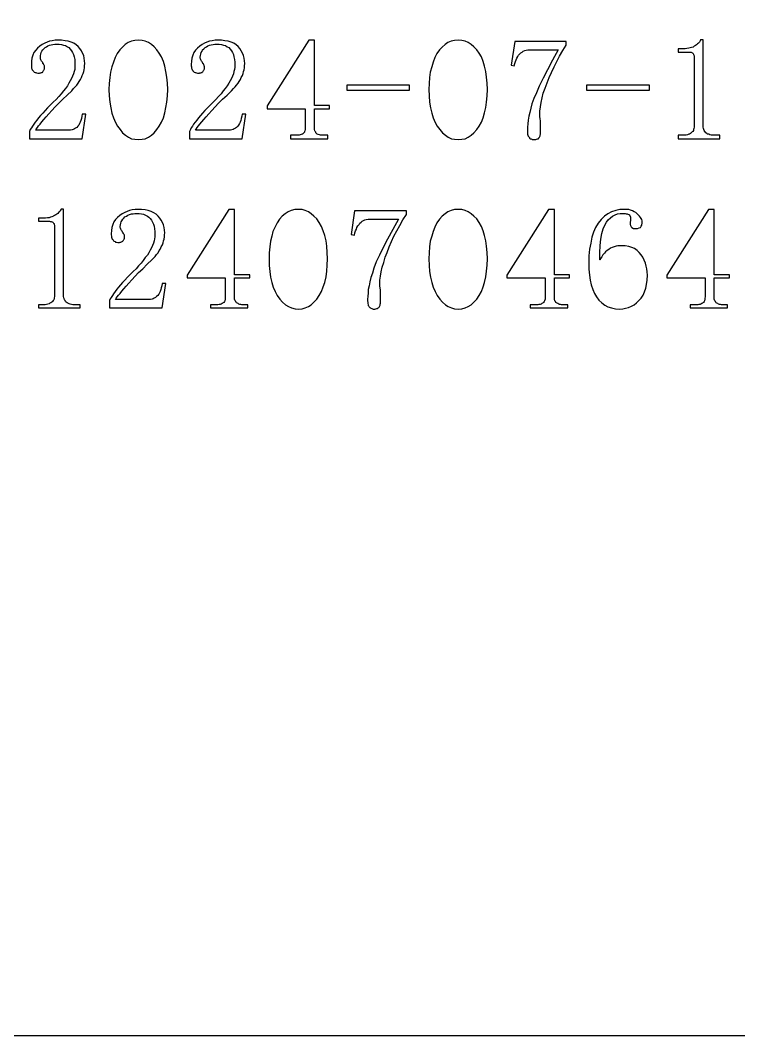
# Model space of a CAD drawing. Extents: x -166 to 204, y -124 to 146.
# Drawn here: x -120.7 to -95.99, y -124.14 to -89.22 of the extents above; entities that cross this region are included whole.
import ezdxf

# ---------------------------------------------------------------- set-up
doc = ezdxf.new("R2010")
doc.units = 0
doc.header["$MEASUREMENT"] = 0
doc.layers.get('0').update_dxf_attribs({"linetype": 'CONTINUOUS'})

msp = doc.modelspace()

# ---------------------------------------------------------------- linework, layer by layer
msp.add_lwpolyline([(-166.094004, 143.864004, -0.414214), (-164.094004, 145.863994), (-164.094004, 145.863994), (201.905996, 145.863994), (201.905996, 145.863994, -0.414214), (203.905996, 143.864004), (203.905996, 143.864004), (203.905996, -122.135996), (203.905996, -122.135996, -0.414214), (201.905996, -124.135996), (201.905996, -124.135996), (-164.094004, -124.135996), (-164.094004, -124.135996, -0.414214), (-166.094004, -122.135996), (-166.094004, -122.135996), (-166.094004, 143.864004)], format="xyb")
for points in [[(-118.82, -90.66), (-118.82, -90.76), (-118.82, -90.76), (-118.82, -90.83), (-118.82, -90.83), (-118.83, -90.91), (-118.83, -90.91), (-118.85, -90.98), (-118.85, -90.98), (-118.87, -91.06), (-118.87, -91.06), (-118.9, -91.14), (-118.9, -91.14), (-118.94, -91.22), (-118.94, -91.22), (-118.98, -91.3), (-118.98, -91.3), (-119.03, -91.38), (-119.03, -91.38), (-119.08, -91.47), (-119.08, -91.47), (-119.15, -91.56), (-119.15, -91.56), (-119.21, -91.65), (-119.21, -91.65), (-119.29, -91.75), (-119.29, -91.75), (-119.38, -91.84), (-119.38, -91.84), (-119.47, -91.94), (-119.47, -91.94), (-119.57, -92.04), (-119.57, -92.04), (-119.67, -92.14), (-119.67, -92.14), (-119.76, -92.23), (-119.76, -92.23), (-119.85, -92.32), (-119.85, -92.32), (-119.93, -92.41), (-119.93, -92.41), (-120, -92.49), (-120, -92.49), (-120.07, -92.57), (-120.07, -92.57), (-120.13, -92.65), (-120.13, -92.65), (-120.19, -92.72), (-120.19, -92.72), (-120.24, -92.79), (-120.24, -92.79), (-120.28, -92.86), (-120.28, -92.86), (-120.32, -92.92), (-120.32, -92.92), (-120.36, -92.98), (-120.36, -92.98), (-120.38, -93.04), (-120.38, -93.04), (-120.38, -93.29), (-120.38, -93.29), (-118.57, -93.29), (-118.57, -93.29), (-118.45, -92.45), (-118.45, -92.45), (-118.57, -92.45), (-118.57, -92.45), (-118.58, -92.52), (-118.58, -92.52), (-118.6, -92.6), (-118.6, -92.6), (-118.62, -92.66), (-118.62, -92.66), (-118.64, -92.72), (-118.64, -92.72), (-118.66, -92.77), (-118.66, -92.77), (-118.69, -92.82), (-118.69, -92.82), (-118.72, -92.86), (-118.72, -92.86), (-118.76, -92.9), (-118.76, -92.9), (-118.8, -92.93), (-118.8, -92.93), (-118.84, -92.95), (-118.84, -92.95), (-118.88, -92.97), (-118.88, -92.97), (-118.92, -92.99), (-118.92, -92.99), (-118.97, -93), (-118.97, -93), (-119.02, -93), (-119.02, -93), (-120.17, -93), (-120.17, -93), (-120.15, -92.96), (-120.15, -92.96), (-120.11, -92.91), (-120.11, -92.91), (-120.07, -92.85), (-120.07, -92.85), (-120.02, -92.79), (-120.02, -92.79), (-119.96, -92.71), (-119.96, -92.71), (-119.89, -92.63), (-119.89, -92.63), (-119.81, -92.54), (-119.81, -92.54), (-119.72, -92.43), (-119.72, -92.43), (-119.61, -92.32), (-119.61, -92.32), (-119.5, -92.2), (-119.5, -92.2), (-119.37, -92.07), (-119.37, -92.07), (-119.24, -91.93), (-119.24, -91.93), (-119.09, -91.79), (-119.09, -91.79), (-118.93, -91.64), (-118.93, -91.64), (-118.87, -91.57), (-118.87, -91.57), (-118.81, -91.51), (-118.81, -91.51), (-118.76, -91.45), (-118.76, -91.45), (-118.71, -91.38), (-118.71, -91.38), (-118.67, -91.32), (-118.67, -91.32), (-118.63, -91.25), (-118.63, -91.25), (-118.59, -91.19), (-118.59, -91.19), (-118.57, -91.12), (-118.57, -91.12), (-118.54, -91.05), (-118.54, -91.05), (-118.52, -90.98), (-118.52, -90.98), (-118.5, -90.92), (-118.5, -90.92), (-118.49, -90.85), (-118.49, -90.85), (-118.49, -90.78), (-118.49, -90.78), (-118.48, -90.71), (-118.48, -90.71), (-118.49, -90.61), (-118.49, -90.61), (-118.5, -90.52), (-118.5, -90.52), (-118.52, -90.43), (-118.52, -90.43), (-118.56, -90.35), (-118.56, -90.35), (-118.6, -90.27), (-118.6, -90.27), (-118.65, -90.19), (-118.65, -90.19), (-118.71, -90.12), (-118.71, -90.12), (-118.78, -90.06), (-118.78, -90.06), (-118.86, -90.01), (-118.86, -90.01), (-118.95, -89.97), (-118.95, -89.97), (-119.05, -89.94), (-119.05, -89.94), (-119.16, -89.92), (-119.16, -89.92), (-119.28, -89.9), (-119.28, -89.9), (-119.41, -89.9), (-119.41, -89.9), (-119.5, -89.9), (-119.5, -89.9), (-119.6, -89.92), (-119.6, -89.92), (-119.69, -89.94), (-119.69, -89.94), (-119.78, -89.97), (-119.78, -89.97), (-119.86, -90.01), (-119.86, -90.01), (-119.95, -90.05), (-119.95, -90.05), (-120.03, -90.11), (-120.03, -90.11), (-120.11, -90.18), (-120.11, -90.18), (-120.17, -90.25), (-120.17, -90.25), (-120.23, -90.33), (-120.23, -90.33), (-120.27, -90.42), (-120.27, -90.42), (-120.3, -90.52), (-120.3, -90.52), (-120.31, -90.62), (-120.31, -90.62), (-120.32, -90.74), (-120.32, -90.74), (-120.32, -90.78), (-120.32, -90.78), (-120.32, -90.82), (-120.32, -90.82), (-120.31, -90.86), (-120.31, -90.86), (-120.3, -90.89), (-120.3, -90.89), (-120.29, -90.92), (-120.29, -90.92), (-120.27, -90.94), (-120.27, -90.94), (-120.26, -90.96), (-120.26, -90.96), (-120.24, -90.98), (-120.24, -90.98), (-120.22, -91), (-120.22, -91), (-120.19, -91.01), (-120.19, -91.01), (-120.17, -91.02), (-120.17, -91.02), (-120.14, -91.03), (-120.14, -91.03), (-120.1, -91.04), (-120.1, -91.04), (-120.07, -91.04), (-120.07, -91.04), (-120.04, -91.04), (-120.04, -91.04), (-120.02, -91.03), (-120.02, -91.03), (-119.99, -91.03), (-119.99, -91.03), (-119.97, -91.02), (-119.97, -91.02), (-119.95, -91.01), (-119.95, -91.01), (-119.93, -91), (-119.93, -91), (-119.92, -90.99), (-119.92, -90.99), (-119.91, -90.97), (-119.91, -90.97), (-119.9, -90.95), (-119.9, -90.95), (-119.89, -90.93), (-119.89, -90.93), (-119.88, -90.91), (-119.88, -90.91), (-119.87, -90.89), (-119.87, -90.89), (-119.87, -90.86), (-119.87, -90.86), (-119.87, -90.84), (-119.87, -90.84), (-119.87, -90.82), (-119.87, -90.82), (-119.87, -90.79), (-119.87, -90.79), (-119.88, -90.77), (-119.88, -90.77), (-119.89, -90.75), (-119.89, -90.75), (-119.9, -90.72), (-119.9, -90.72), (-119.92, -90.7), (-119.92, -90.7), (-119.93, -90.67), (-119.93, -90.67), (-119.95, -90.65), (-119.95, -90.65), (-119.97, -90.63), (-119.97, -90.63), (-119.98, -90.6), (-119.98, -90.6), (-119.99, -90.58), (-119.99, -90.58), (-120, -90.55), (-120, -90.55), (-120.01, -90.52), (-120.01, -90.52), (-120.01, -90.49), (-120.01, -90.49), (-120, -90.43), (-120, -90.43), (-119.99, -90.38), (-119.99, -90.38), (-119.98, -90.33), (-119.98, -90.33), (-119.96, -90.28), (-119.96, -90.28), (-119.92, -90.24), (-119.92, -90.24), (-119.89, -90.2), (-119.89, -90.2), (-119.85, -90.16), (-119.85, -90.16), (-119.8, -90.13), (-119.8, -90.13), (-119.75, -90.1), (-119.75, -90.1), (-119.69, -90.08), (-119.69, -90.08), (-119.64, -90.06), (-119.64, -90.06), (-119.58, -90.05), (-119.58, -90.05), (-119.51, -90.04), (-119.51, -90.04), (-119.45, -90.04), (-119.45, -90.04), (-119.36, -90.04), (-119.36, -90.04), (-119.28, -90.05), (-119.28, -90.05), (-119.21, -90.07), (-119.21, -90.07), (-119.14, -90.09), (-119.14, -90.09), (-119.08, -90.13), (-119.08, -90.13), (-119.03, -90.16), (-119.03, -90.16), (-118.98, -90.21), (-118.98, -90.21), (-118.94, -90.27), (-118.94, -90.27), (-118.9, -90.33), (-118.9, -90.33), (-118.87, -90.4), (-118.87, -90.4), (-118.85, -90.48), (-118.85, -90.48), (-118.83, -90.57), (-118.83, -90.57), (-118.82, -90.66)], [(-116.63, -89.9), (-116.76, -89.91), (-116.76, -89.91), (-116.88, -89.94), (-116.88, -89.94), (-116.99, -89.98), (-116.99, -89.98), (-117.09, -90.05), (-117.09, -90.05), (-117.19, -90.14), (-117.19, -90.14), (-117.28, -90.24), (-117.28, -90.24), (-117.37, -90.36), (-117.37, -90.36), (-117.44, -90.5), (-117.44, -90.5), (-117.5, -90.66), (-117.5, -90.66), (-117.55, -90.82), (-117.55, -90.82), (-117.6, -91), (-117.6, -91), (-117.62, -91.19), (-117.62, -91.19), (-117.64, -91.39), (-117.64, -91.39), (-117.65, -91.6), (-117.65, -91.6), (-117.64, -91.82), (-117.64, -91.82), (-117.62, -92.03), (-117.62, -92.03), (-117.59, -92.23), (-117.59, -92.23), (-117.55, -92.41), (-117.55, -92.41), (-117.5, -92.57), (-117.5, -92.57), (-117.43, -92.73), (-117.43, -92.73), (-117.36, -92.86), (-117.36, -92.86), (-117.27, -92.98), (-117.27, -92.98), (-117.18, -93.09), (-117.18, -93.09), (-117.08, -93.17), (-117.08, -93.17), (-116.98, -93.24), (-116.98, -93.24), (-116.87, -93.29), (-116.87, -93.29), (-116.76, -93.31), (-116.76, -93.31), (-116.63, -93.32), (-116.63, -93.32), (-116.51, -93.31), (-116.51, -93.31), (-116.4, -93.29), (-116.4, -93.29), (-116.29, -93.24), (-116.29, -93.24), (-116.19, -93.17), (-116.19, -93.17), (-116.1, -93.09), (-116.1, -93.09), (-116, -92.98), (-116, -92.98), (-115.92, -92.86), (-115.92, -92.86), (-115.84, -92.72), (-115.84, -92.72), (-115.78, -92.57), (-115.78, -92.57), (-115.73, -92.4), (-115.73, -92.4), (-115.69, -92.22), (-115.69, -92.22), (-115.66, -92.03), (-115.66, -92.03), (-115.64, -91.82), (-115.64, -91.82), (-115.63, -91.6), (-115.63, -91.6), (-115.64, -91.38), (-115.64, -91.38), (-115.66, -91.17), (-115.66, -91.17), (-115.69, -90.98), (-115.69, -90.98), (-115.73, -90.8), (-115.73, -90.8), (-115.78, -90.64), (-115.78, -90.64), (-115.84, -90.48), (-115.84, -90.48), (-115.92, -90.35), (-115.92, -90.35), (-116, -90.23), (-116, -90.23), (-116.1, -90.13), (-116.1, -90.13), (-116.19, -90.05), (-116.19, -90.05), (-116.29, -89.98), (-116.29, -89.98), (-116.4, -89.94), (-116.4, -89.94), (-116.51, -89.91), (-116.51, -89.91), (-116.63, -89.9)], [(-113.32, -90.66), (-113.32, -90.76), (-113.32, -90.76), (-113.32, -90.83), (-113.32, -90.83), (-113.33, -90.91), (-113.33, -90.91), (-113.35, -90.98), (-113.35, -90.98), (-113.37, -91.06), (-113.37, -91.06), (-113.4, -91.14), (-113.4, -91.14), (-113.44, -91.22), (-113.44, -91.22), (-113.48, -91.3), (-113.48, -91.3), (-113.53, -91.38), (-113.53, -91.38), (-113.58, -91.47), (-113.58, -91.47), (-113.65, -91.56), (-113.65, -91.56), (-113.72, -91.65), (-113.72, -91.65), (-113.79, -91.75), (-113.79, -91.75), (-113.88, -91.84), (-113.88, -91.84), (-113.97, -91.94), (-113.97, -91.94), (-114.07, -92.04), (-114.07, -92.04), (-114.17, -92.14), (-114.17, -92.14), (-114.26, -92.23), (-114.26, -92.23), (-114.35, -92.32), (-114.35, -92.32), (-114.43, -92.41), (-114.43, -92.41), (-114.5, -92.49), (-114.5, -92.49), (-114.57, -92.57), (-114.57, -92.57), (-114.63, -92.65), (-114.63, -92.65), (-114.69, -92.72), (-114.69, -92.72), (-114.74, -92.79), (-114.74, -92.79), (-114.78, -92.86), (-114.78, -92.86), (-114.82, -92.92), (-114.82, -92.92), (-114.85, -92.98), (-114.85, -92.98), (-114.88, -93.04), (-114.88, -93.04), (-114.88, -93.29), (-114.88, -93.29), (-113.07, -93.29), (-113.07, -93.29), (-112.94, -92.45), (-112.94, -92.45), (-113.07, -92.45), (-113.07, -92.45), (-113.08, -92.52), (-113.08, -92.52), (-113.1, -92.6), (-113.1, -92.6), (-113.12, -92.66), (-113.12, -92.66), (-113.14, -92.72), (-113.14, -92.72), (-113.16, -92.77), (-113.16, -92.77), (-113.19, -92.82), (-113.19, -92.82), (-113.22, -92.86), (-113.22, -92.86), (-113.26, -92.9), (-113.26, -92.9), (-113.3, -92.93), (-113.3, -92.93), (-113.34, -92.95), (-113.34, -92.95), (-113.38, -92.97), (-113.38, -92.97), (-113.42, -92.99), (-113.42, -92.99), (-113.47, -93), (-113.47, -93), (-113.52, -93), (-113.52, -93), (-114.67, -93), (-114.67, -93), (-114.65, -92.96), (-114.65, -92.96), (-114.62, -92.91), (-114.62, -92.91), (-114.57, -92.85), (-114.57, -92.85), (-114.52, -92.79), (-114.52, -92.79), (-114.46, -92.71), (-114.46, -92.71), (-114.39, -92.63), (-114.39, -92.63), (-114.31, -92.54), (-114.31, -92.54), (-114.22, -92.43), (-114.22, -92.43), (-114.11, -92.32), (-114.11, -92.32), (-114, -92.2), (-114, -92.2), (-113.88, -92.07), (-113.88, -92.07), (-113.74, -91.93), (-113.74, -91.93), (-113.59, -91.79), (-113.59, -91.79), (-113.43, -91.64), (-113.43, -91.64), (-113.37, -91.57), (-113.37, -91.57), (-113.31, -91.51), (-113.31, -91.51), (-113.26, -91.45), (-113.26, -91.45), (-113.21, -91.38), (-113.21, -91.38), (-113.17, -91.32), (-113.17, -91.32), (-113.13, -91.25), (-113.13, -91.25), (-113.1, -91.19), (-113.1, -91.19), (-113.06, -91.12), (-113.06, -91.12), (-113.04, -91.05), (-113.04, -91.05), (-113.02, -90.98), (-113.02, -90.98), (-113, -90.92), (-113, -90.92), (-112.99, -90.85), (-112.99, -90.85), (-112.99, -90.78), (-112.99, -90.78), (-112.98, -90.71), (-112.98, -90.71), (-112.99, -90.61), (-112.99, -90.61), (-113, -90.52), (-113, -90.52), (-113.02, -90.43), (-113.02, -90.43), (-113.06, -90.35), (-113.06, -90.35), (-113.1, -90.27), (-113.1, -90.27), (-113.15, -90.19), (-113.15, -90.19), (-113.21, -90.12), (-113.21, -90.12), (-113.28, -90.06), (-113.28, -90.06), (-113.36, -90.01), (-113.36, -90.01), (-113.45, -89.97), (-113.45, -89.97), (-113.55, -89.94), (-113.55, -89.94), (-113.66, -89.92), (-113.66, -89.92), (-113.78, -89.9), (-113.78, -89.9), (-113.91, -89.9), (-113.91, -89.9), (-114, -89.9), (-114, -89.9), (-114.1, -89.92), (-114.1, -89.92), (-114.19, -89.94), (-114.19, -89.94), (-114.28, -89.97), (-114.28, -89.97), (-114.36, -90.01), (-114.36, -90.01), (-114.45, -90.05), (-114.45, -90.05), (-114.53, -90.11), (-114.53, -90.11), (-114.61, -90.18), (-114.61, -90.18), (-114.67, -90.25), (-114.67, -90.25), (-114.73, -90.33), (-114.73, -90.33), (-114.77, -90.42), (-114.77, -90.42), (-114.8, -90.52), (-114.8, -90.52), (-114.81, -90.62), (-114.81, -90.62), (-114.82, -90.74), (-114.82, -90.74), (-114.82, -90.78), (-114.82, -90.78), (-114.81, -90.82), (-114.81, -90.82), (-114.81, -90.86), (-114.81, -90.86), (-114.8, -90.89), (-114.8, -90.89), (-114.79, -90.92), (-114.79, -90.92), (-114.77, -90.94), (-114.77, -90.94), (-114.76, -90.96), (-114.76, -90.96), (-114.74, -90.98), (-114.74, -90.98), (-114.72, -91), (-114.72, -91), (-114.69, -91.01), (-114.69, -91.01), (-114.67, -91.02), (-114.67, -91.02), (-114.64, -91.03), (-114.64, -91.03), (-114.61, -91.04), (-114.61, -91.04), (-114.57, -91.04), (-114.57, -91.04), (-114.54, -91.04), (-114.54, -91.04), (-114.52, -91.03), (-114.52, -91.03), (-114.49, -91.03), (-114.49, -91.03), (-114.47, -91.02), (-114.47, -91.02), (-114.45, -91.01), (-114.45, -91.01), (-114.44, -91), (-114.44, -91), (-114.42, -90.99), (-114.42, -90.99), (-114.41, -90.97), (-114.41, -90.97), (-114.4, -90.95), (-114.4, -90.95), (-114.39, -90.93), (-114.39, -90.93), (-114.38, -90.91), (-114.38, -90.91), (-114.37, -90.89), (-114.37, -90.89), (-114.37, -90.86), (-114.37, -90.86), (-114.37, -90.84), (-114.37, -90.84), (-114.37, -90.82), (-114.37, -90.82), (-114.38, -90.79), (-114.38, -90.79), (-114.38, -90.77), (-114.38, -90.77), (-114.39, -90.75), (-114.39, -90.75), (-114.4, -90.72), (-114.4, -90.72), (-114.42, -90.7), (-114.42, -90.7), (-114.43, -90.67), (-114.43, -90.67), (-114.45, -90.65), (-114.45, -90.65), (-114.47, -90.63), (-114.47, -90.63), (-114.48, -90.6), (-114.48, -90.6), (-114.49, -90.58), (-114.49, -90.58), (-114.5, -90.55), (-114.5, -90.55), (-114.51, -90.52), (-114.51, -90.52), (-114.51, -90.49), (-114.51, -90.49), (-114.5, -90.43), (-114.5, -90.43), (-114.49, -90.38), (-114.49, -90.38), (-114.48, -90.33), (-114.48, -90.33), (-114.45, -90.28), (-114.45, -90.28), (-114.43, -90.24), (-114.43, -90.24), (-114.39, -90.2), (-114.39, -90.2), (-114.34, -90.16), (-114.34, -90.16), (-114.3, -90.13), (-114.3, -90.13), (-114.25, -90.1), (-114.25, -90.1), (-114.19, -90.08), (-114.19, -90.08), (-114.13, -90.06), (-114.13, -90.06), (-114.07, -90.05), (-114.07, -90.05), (-114.01, -90.04), (-114.01, -90.04), (-113.94, -90.04), (-113.94, -90.04), (-113.86, -90.04), (-113.86, -90.04), (-113.78, -90.05), (-113.78, -90.05), (-113.71, -90.07), (-113.71, -90.07), (-113.64, -90.09), (-113.64, -90.09), (-113.58, -90.13), (-113.58, -90.13), (-113.53, -90.16), (-113.53, -90.16), (-113.48, -90.21), (-113.48, -90.21), (-113.44, -90.27), (-113.44, -90.27), (-113.4, -90.33), (-113.4, -90.33), (-113.37, -90.4), (-113.37, -90.4), (-113.35, -90.48), (-113.35, -90.48), (-113.33, -90.57), (-113.33, -90.57), (-113.32, -90.66)], [(-110.58, -89.9), (-110.78, -89.9), (-110.78, -89.9), (-112.21, -92.16), (-112.21, -92.16), (-112.21, -92.26), (-112.21, -92.26), (-110.9, -92.26), (-110.9, -92.26), (-110.9, -92.98), (-110.9, -92.98), (-110.91, -93.02), (-110.91, -93.02), (-110.92, -93.04), (-110.92, -93.04), (-110.93, -93.07), (-110.93, -93.07), (-110.99, -93.13), (-110.99, -93.13), (-111.01, -93.14), (-111.01, -93.14), (-111.07, -93.16), (-111.07, -93.16), (-111.11, -93.17), (-111.11, -93.17), (-111.41, -93.17), (-111.41, -93.17), (-111.41, -93.29), (-111.41, -93.29), (-110.12, -93.29), (-110.12, -93.29), (-110.12, -93.17), (-110.12, -93.17), (-110.37, -93.17), (-110.37, -93.17), (-110.49, -93.13), (-110.49, -93.13), (-110.53, -93.09), (-110.53, -93.09), (-110.54, -93.07), (-110.54, -93.07), (-110.56, -93.04), (-110.56, -93.04), (-110.57, -93.02), (-110.57, -93.02), (-110.58, -92.98), (-110.58, -92.98), (-110.58, -92.26), (-110.58, -92.26), (-110.06, -92.26), (-110.06, -92.26), (-110.06, -92.15), (-110.06, -92.15), (-110.58, -92.15), (-110.58, -92.15), (-110.58, -89.9)], [(-105.63, -89.9), (-105.76, -89.91), (-105.76, -89.91), (-105.88, -89.94), (-105.88, -89.94), (-105.99, -89.98), (-105.99, -89.98), (-106.09, -90.05), (-106.09, -90.05), (-106.19, -90.14), (-106.19, -90.14), (-106.28, -90.24), (-106.28, -90.24), (-106.37, -90.36), (-106.37, -90.36), (-106.44, -90.5), (-106.44, -90.5), (-106.5, -90.66), (-106.5, -90.66), (-106.55, -90.82), (-106.55, -90.82), (-106.6, -91), (-106.6, -91), (-106.62, -91.19), (-106.62, -91.19), (-106.64, -91.39), (-106.64, -91.39), (-106.65, -91.6), (-106.65, -91.6), (-106.64, -91.82), (-106.64, -91.82), (-106.62, -92.03), (-106.62, -92.03), (-106.59, -92.23), (-106.59, -92.23), (-106.55, -92.41), (-106.55, -92.41), (-106.5, -92.57), (-106.5, -92.57), (-106.43, -92.73), (-106.43, -92.73), (-106.36, -92.86), (-106.36, -92.86), (-106.27, -92.98), (-106.27, -92.98), (-106.18, -93.09), (-106.18, -93.09), (-106.08, -93.17), (-106.08, -93.17), (-105.98, -93.24), (-105.98, -93.24), (-105.87, -93.29), (-105.87, -93.29), (-105.76, -93.31), (-105.76, -93.31), (-105.63, -93.32), (-105.63, -93.32), (-105.51, -93.31), (-105.51, -93.31), (-105.4, -93.29), (-105.4, -93.29), (-105.29, -93.24), (-105.29, -93.24), (-105.19, -93.17), (-105.19, -93.17), (-105.1, -93.09), (-105.1, -93.09), (-105, -92.98), (-105, -92.98), (-104.92, -92.86), (-104.92, -92.86), (-104.84, -92.72), (-104.84, -92.72), (-104.78, -92.57), (-104.78, -92.57), (-104.73, -92.4), (-104.73, -92.4), (-104.69, -92.22), (-104.69, -92.22), (-104.66, -92.03), (-104.66, -92.03), (-104.64, -91.82), (-104.64, -91.82), (-104.63, -91.6), (-104.63, -91.6), (-104.64, -91.38), (-104.64, -91.38), (-104.66, -91.17), (-104.66, -91.17), (-104.69, -90.98), (-104.69, -90.98), (-104.73, -90.8), (-104.73, -90.8), (-104.78, -90.64), (-104.78, -90.64), (-104.84, -90.48), (-104.84, -90.48), (-104.92, -90.35), (-104.92, -90.35), (-105, -90.23), (-105, -90.23), (-105.1, -90.13), (-105.1, -90.13), (-105.19, -90.05), (-105.19, -90.05), (-105.29, -89.98), (-105.29, -89.98), (-105.4, -89.94), (-105.4, -89.94), (-105.51, -89.91), (-105.51, -89.91), (-105.63, -89.9)], [(-102.04, -90.26), (-101.92, -90.07), (-101.92, -90.07), (-101.92, -89.95), (-101.92, -89.95), (-103.69, -89.95), (-103.69, -89.95), (-103.82, -90.76), (-103.82, -90.76), (-103.71, -90.79), (-103.71, -90.79), (-103.69, -90.71), (-103.69, -90.71), (-103.67, -90.64), (-103.67, -90.64), (-103.64, -90.58), (-103.64, -90.58), (-103.62, -90.52), (-103.62, -90.52), (-103.59, -90.46), (-103.59, -90.46), (-103.56, -90.42), (-103.56, -90.42), (-103.52, -90.37), (-103.52, -90.37), (-103.48, -90.34), (-103.48, -90.34), (-103.44, -90.31), (-103.44, -90.31), (-103.4, -90.28), (-103.4, -90.28), (-103.35, -90.26), (-103.35, -90.26), (-103.3, -90.25), (-103.3, -90.25), (-103.24, -90.24), (-103.24, -90.24), (-103.18, -90.24), (-103.18, -90.24), (-102.2, -90.24), (-102.2, -90.24), (-102.39, -90.59), (-102.39, -90.59), (-102.57, -90.92), (-102.57, -90.92), (-102.72, -91.21), (-102.72, -91.21), (-102.85, -91.48), (-102.85, -91.48), (-102.95, -91.71), (-102.95, -91.71), (-103.04, -91.91), (-103.04, -91.91), (-103.1, -92.09), (-103.1, -92.09), (-103.14, -92.24), (-103.14, -92.24), (-103.17, -92.39), (-103.17, -92.39), (-103.21, -92.52), (-103.21, -92.52), (-103.23, -92.65), (-103.23, -92.65), (-103.24, -92.78), (-103.24, -92.78), (-103.25, -92.89), (-103.25, -92.89), (-103.26, -93), (-103.26, -93), (-103.26, -93.05), (-103.26, -93.05), (-103.25, -93.1), (-103.25, -93.1), (-103.25, -93.14), (-103.25, -93.14), (-103.24, -93.17), (-103.24, -93.17), (-103.23, -93.2), (-103.23, -93.2), (-103.21, -93.23), (-103.21, -93.23), (-103.19, -93.25), (-103.19, -93.25), (-103.18, -93.27), (-103.18, -93.27), (-103.16, -93.29), (-103.16, -93.29), (-103.13, -93.3), (-103.13, -93.3), (-103.11, -93.31), (-103.11, -93.31), (-103.09, -93.32), (-103.09, -93.32), (-103.06, -93.32), (-103.06, -93.32), (-103.03, -93.32), (-103.03, -93.32), (-103, -93.32), (-103, -93.32), (-102.97, -93.32), (-102.97, -93.32), (-102.94, -93.31), (-102.94, -93.31), (-102.91, -93.3), (-102.91, -93.3), (-102.89, -93.29), (-102.89, -93.29), (-102.87, -93.28), (-102.87, -93.28), (-102.86, -93.26), (-102.86, -93.26), (-102.84, -93.24), (-102.84, -93.24), (-102.83, -93.22), (-102.83, -93.22), (-102.82, -93.19), (-102.82, -93.19), (-102.82, -93.16), (-102.82, -93.16), (-102.81, -93.13), (-102.81, -93.13), (-102.81, -93.09), (-102.81, -93.09), (-102.81, -93.05), (-102.81, -93.05), (-102.81, -92.99), (-102.81, -92.99), (-102.81, -92.94), (-102.81, -92.94), (-102.81, -92.89), (-102.81, -92.89), (-102.81, -92.84), (-102.81, -92.84), (-102.81, -92.79), (-102.81, -92.79), (-102.81, -92.74), (-102.81, -92.74), (-102.81, -92.7), (-102.81, -92.7), (-102.81, -92.66), (-102.81, -92.66), (-102.82, -92.62), (-102.82, -92.62), (-102.82, -92.59), (-102.82, -92.59), (-102.83, -92.56), (-102.83, -92.56), (-102.83, -92.53), (-102.83, -92.53), (-102.83, -92.5), (-102.83, -92.5), (-102.83, -92.47), (-102.83, -92.47), (-102.83, -92.34), (-102.83, -92.34), (-102.81, -92.19), (-102.81, -92.19), (-102.79, -92.05), (-102.79, -92.05), (-102.75, -91.89), (-102.75, -91.89), (-102.71, -91.72), (-102.71, -91.72), (-102.65, -91.55), (-102.65, -91.55), (-102.58, -91.37), (-102.58, -91.37), (-102.51, -91.19), (-102.51, -91.19), (-102.43, -91.01), (-102.43, -91.01), (-102.34, -90.82), (-102.34, -90.82), (-102.25, -90.64), (-102.25, -90.64), (-102.15, -90.45), (-102.15, -90.45), (-102.04, -90.26)], [(-97.21, -92.85), (-97.21, -89.89), (-97.21, -89.89), (-97.3, -89.89), (-97.3, -89.89), (-97.32, -89.93), (-97.32, -89.93), (-97.34, -89.97), (-97.34, -89.97), (-97.37, -90), (-97.37, -90), (-97.41, -90.03), (-97.41, -90.03), (-97.44, -90.06), (-97.44, -90.06), (-97.48, -90.09), (-97.48, -90.09), (-97.52, -90.11), (-97.52, -90.11), (-97.56, -90.14), (-97.56, -90.14), (-97.61, -90.15), (-97.61, -90.15), (-97.66, -90.17), (-97.66, -90.17), (-97.71, -90.18), (-97.71, -90.18), (-97.77, -90.19), (-97.77, -90.19), (-97.83, -90.2), (-97.83, -90.2), (-97.89, -90.2), (-97.89, -90.2), (-98.07, -90.2), (-98.07, -90.2), (-98.07, -90.31), (-98.07, -90.31), (-97.72, -90.31), (-97.72, -90.31), (-97.69, -90.31), (-97.69, -90.31), (-97.67, -90.31), (-97.67, -90.31), (-97.64, -90.32), (-97.64, -90.32), (-97.62, -90.32), (-97.62, -90.32), (-97.6, -90.33), (-97.6, -90.33), (-97.59, -90.34), (-97.59, -90.34), (-97.57, -90.35), (-97.57, -90.35), (-97.56, -90.36), (-97.56, -90.36), (-97.55, -90.38), (-97.55, -90.38), (-97.54, -90.4), (-97.54, -90.4), (-97.53, -90.42), (-97.53, -90.42), (-97.52, -90.44), (-97.52, -90.44), (-97.52, -90.46), (-97.52, -90.46), (-97.52, -90.49), (-97.52, -90.49), (-97.52, -92.85), (-97.52, -92.85), (-97.52, -92.89), (-97.52, -92.89), (-97.53, -92.94), (-97.53, -92.94), (-97.54, -92.97), (-97.54, -92.97), (-97.55, -93.01), (-97.55, -93.01), (-97.57, -93.04), (-97.57, -93.04), (-97.59, -93.06), (-97.59, -93.06), (-97.62, -93.09), (-97.62, -93.09), (-97.65, -93.11), (-97.65, -93.11), (-97.68, -93.13), (-97.68, -93.13), (-97.71, -93.14), (-97.71, -93.14), (-97.75, -93.16), (-97.75, -93.16), (-97.8, -93.17), (-97.8, -93.17), (-97.84, -93.17), (-97.84, -93.17), (-97.89, -93.17), (-97.89, -93.17), (-98.07, -93.17), (-98.07, -93.17), (-98.07, -93.29), (-98.07, -93.29), (-96.64, -93.29), (-96.64, -93.29), (-96.64, -93.17), (-96.64, -93.17), (-96.85, -93.17), (-96.85, -93.17), (-96.89, -93.17), (-96.89, -93.17), (-96.94, -93.17), (-96.94, -93.17), (-96.98, -93.16), (-96.98, -93.16), (-97.02, -93.14), (-97.02, -93.14), (-97.06, -93.13), (-97.06, -93.13), (-97.09, -93.11), (-97.09, -93.11), (-97.12, -93.09), (-97.12, -93.09), (-97.14, -93.06), (-97.14, -93.06), (-97.16, -93.04), (-97.16, -93.04), (-97.18, -93.01), (-97.18, -93.01), (-97.19, -92.97), (-97.19, -92.97), (-97.2, -92.94), (-97.2, -92.94), (-97.21, -92.89), (-97.21, -92.89), (-97.21, -92.85)], [(-109.47, -91.45), (-109.47, -91.62), (-109.47, -91.62), (-107.31, -91.62), (-107.31, -91.62), (-107.31, -91.45), (-107.31, -91.45), (-109.47, -91.45)], [(-101.22, -91.45), (-101.22, -91.62), (-101.22, -91.62), (-99.06, -91.62), (-99.06, -91.62), (-99.06, -91.45), (-99.06, -91.45), (-101.22, -91.45)], [(-119.21, -98.67), (-119.21, -95.71), (-119.21, -95.71), (-119.3, -95.71), (-119.3, -95.71), (-119.32, -95.75), (-119.32, -95.75), (-119.34, -95.79), (-119.34, -95.79), (-119.37, -95.82), (-119.37, -95.82), (-119.41, -95.86), (-119.41, -95.86), (-119.44, -95.89), (-119.44, -95.89), (-119.48, -95.91), (-119.48, -95.91), (-119.52, -95.93), (-119.52, -95.93), (-119.56, -95.96), (-119.56, -95.96), (-119.61, -95.98), (-119.61, -95.98), (-119.66, -95.99), (-119.66, -95.99), (-119.71, -96.01), (-119.71, -96.01), (-119.77, -96.01), (-119.77, -96.01), (-119.83, -96.02), (-119.83, -96.02), (-119.89, -96.02), (-119.89, -96.02), (-120.07, -96.02), (-120.07, -96.02), (-120.07, -96.13), (-120.07, -96.13), (-119.72, -96.13), (-119.72, -96.13), (-119.69, -96.13), (-119.69, -96.13), (-119.67, -96.14), (-119.67, -96.14), (-119.64, -96.14), (-119.64, -96.14), (-119.62, -96.15), (-119.62, -96.15), (-119.6, -96.15), (-119.6, -96.15), (-119.58, -96.16), (-119.58, -96.16), (-119.57, -96.17), (-119.57, -96.17), (-119.56, -96.19), (-119.56, -96.19), (-119.55, -96.2), (-119.55, -96.2), (-119.54, -96.22), (-119.54, -96.22), (-119.53, -96.24), (-119.53, -96.24), (-119.52, -96.26), (-119.52, -96.26), (-119.52, -96.29), (-119.52, -96.29), (-119.52, -96.31), (-119.52, -96.31), (-119.52, -98.67), (-119.52, -98.67), (-119.52, -98.72), (-119.52, -98.72), (-119.53, -98.76), (-119.53, -98.76), (-119.54, -98.79), (-119.54, -98.79), (-119.55, -98.83), (-119.55, -98.83), (-119.57, -98.86), (-119.57, -98.86), (-119.59, -98.89), (-119.59, -98.89), (-119.62, -98.91), (-119.62, -98.91), (-119.65, -98.93), (-119.65, -98.93), (-119.68, -98.95), (-119.68, -98.95), (-119.71, -98.97), (-119.71, -98.97), (-119.75, -98.98), (-119.75, -98.98), (-119.8, -98.99), (-119.8, -98.99), (-119.84, -99), (-119.84, -99), (-119.89, -99), (-119.89, -99), (-120.07, -99), (-120.07, -99), (-120.07, -99.11), (-120.07, -99.11), (-118.64, -99.11), (-118.64, -99.11), (-118.64, -99), (-118.64, -99), (-118.85, -99), (-118.85, -99), (-118.89, -99), (-118.89, -99), (-118.94, -98.99), (-118.94, -98.99), (-118.98, -98.98), (-118.98, -98.98), (-119.02, -98.97), (-119.02, -98.97), (-119.06, -98.95), (-119.06, -98.95), (-119.09, -98.93), (-119.09, -98.93), (-119.12, -98.91), (-119.12, -98.91), (-119.14, -98.89), (-119.14, -98.89), (-119.16, -98.86), (-119.16, -98.86), (-119.18, -98.83), (-119.18, -98.83), (-119.19, -98.79), (-119.19, -98.79), (-119.2, -98.76), (-119.2, -98.76), (-119.21, -98.72), (-119.21, -98.72), (-119.21, -98.67)], [(-116.07, -96.48), (-116.07, -96.58), (-116.07, -96.58), (-116.07, -96.66), (-116.07, -96.66), (-116.08, -96.73), (-116.08, -96.73), (-116.1, -96.8), (-116.1, -96.8), (-116.12, -96.88), (-116.12, -96.88), (-116.15, -96.96), (-116.15, -96.96), (-116.19, -97.04), (-116.19, -97.04), (-116.23, -97.12), (-116.23, -97.12), (-116.28, -97.21), (-116.28, -97.21), (-116.33, -97.3), (-116.33, -97.3), (-116.4, -97.38), (-116.4, -97.38), (-116.47, -97.48), (-116.47, -97.48), (-116.54, -97.57), (-116.54, -97.57), (-116.63, -97.66), (-116.63, -97.66), (-116.72, -97.76), (-116.72, -97.76), (-116.82, -97.86), (-116.82, -97.86), (-116.92, -97.96), (-116.92, -97.96), (-117.01, -98.05), (-117.01, -98.05), (-117.1, -98.15), (-117.1, -98.15), (-117.18, -98.23), (-117.18, -98.23), (-117.25, -98.32), (-117.25, -98.32), (-117.32, -98.4), (-117.32, -98.4), (-117.38, -98.47), (-117.38, -98.47), (-117.44, -98.55), (-117.44, -98.55), (-117.49, -98.62), (-117.49, -98.62), (-117.53, -98.68), (-117.53, -98.68), (-117.57, -98.75), (-117.57, -98.75), (-117.61, -98.8), (-117.61, -98.8), (-117.63, -98.86), (-117.63, -98.86), (-117.63, -99.11), (-117.63, -99.11), (-115.82, -99.11), (-115.82, -99.11), (-115.69, -98.27), (-115.69, -98.27), (-115.82, -98.27), (-115.82, -98.27), (-115.83, -98.35), (-115.83, -98.35), (-115.85, -98.42), (-115.85, -98.42), (-115.87, -98.48), (-115.87, -98.48), (-115.89, -98.54), (-115.89, -98.54), (-115.91, -98.59), (-115.91, -98.59), (-115.94, -98.64), (-115.94, -98.64), (-115.97, -98.68), (-115.97, -98.68), (-116.01, -98.72), (-116.01, -98.72), (-116.05, -98.75), (-116.05, -98.75), (-116.09, -98.78), (-116.09, -98.78), (-116.13, -98.8), (-116.13, -98.8), (-116.17, -98.81), (-116.17, -98.81), (-116.22, -98.82), (-116.22, -98.82), (-116.27, -98.82), (-116.27, -98.82), (-117.42, -98.82), (-117.42, -98.82), (-117.4, -98.78), (-117.4, -98.78), (-117.37, -98.73), (-117.37, -98.73), (-117.32, -98.67), (-117.32, -98.67), (-117.27, -98.61), (-117.27, -98.61), (-117.21, -98.53), (-117.21, -98.53), (-117.14, -98.45), (-117.14, -98.45), (-117.06, -98.36), (-117.06, -98.36), (-116.97, -98.26), (-116.97, -98.26), (-116.86, -98.14), (-116.86, -98.14), (-116.75, -98.02), (-116.75, -98.02), (-116.63, -97.89), (-116.63, -97.89), (-116.49, -97.76), (-116.49, -97.76), (-116.34, -97.61), (-116.34, -97.61), (-116.18, -97.46), (-116.18, -97.46), (-116.12, -97.4), (-116.12, -97.4), (-116.06, -97.34), (-116.06, -97.34), (-116.01, -97.27), (-116.01, -97.27), (-115.96, -97.21), (-115.96, -97.21), (-115.92, -97.14), (-115.92, -97.14), (-115.88, -97.08), (-115.88, -97.08), (-115.85, -97.01), (-115.85, -97.01), (-115.81, -96.94), (-115.81, -96.94), (-115.79, -96.87), (-115.79, -96.87), (-115.77, -96.8), (-115.77, -96.8), (-115.75, -96.74), (-115.75, -96.74), (-115.74, -96.67), (-115.74, -96.67), (-115.74, -96.6), (-115.74, -96.6), (-115.73, -96.53), (-115.73, -96.53), (-115.74, -96.44), (-115.74, -96.44), (-115.75, -96.34), (-115.75, -96.34), (-115.77, -96.25), (-115.77, -96.25), (-115.81, -96.17), (-115.81, -96.17), (-115.85, -96.09), (-115.85, -96.09), (-115.9, -96.02), (-115.9, -96.02), (-115.96, -95.95), (-115.96, -95.95), (-116.03, -95.89), (-116.03, -95.89), (-116.11, -95.84), (-116.11, -95.84), (-116.2, -95.79), (-116.2, -95.79), (-116.3, -95.76), (-116.3, -95.76), (-116.41, -95.74), (-116.41, -95.74), (-116.53, -95.73), (-116.53, -95.73), (-116.66, -95.72), (-116.66, -95.72), (-116.75, -95.73), (-116.75, -95.73), (-116.85, -95.74), (-116.85, -95.74), (-116.94, -95.76), (-116.94, -95.76), (-117.03, -95.79), (-117.03, -95.79), (-117.11, -95.83), (-117.11, -95.83), (-117.2, -95.88), (-117.2, -95.88), (-117.28, -95.93), (-117.28, -95.93), (-117.36, -96), (-117.36, -96), (-117.42, -96.07), (-117.42, -96.07), (-117.48, -96.15), (-117.48, -96.15), (-117.52, -96.24), (-117.52, -96.24), (-117.55, -96.34), (-117.55, -96.34), (-117.56, -96.45), (-117.56, -96.45), (-117.57, -96.56), (-117.57, -96.56), (-117.57, -96.6), (-117.57, -96.6), (-117.56, -96.64), (-117.56, -96.64), (-117.56, -96.68), (-117.56, -96.68), (-117.55, -96.71), (-117.55, -96.71), (-117.54, -96.74), (-117.54, -96.74), (-117.52, -96.76), (-117.52, -96.76), (-117.51, -96.78), (-117.51, -96.78), (-117.49, -96.8), (-117.49, -96.8), (-117.47, -96.82), (-117.47, -96.82), (-117.44, -96.83), (-117.44, -96.83), (-117.42, -96.85), (-117.42, -96.85), (-117.39, -96.85), (-117.39, -96.85), (-117.35, -96.86), (-117.35, -96.86), (-117.32, -96.86), (-117.32, -96.86), (-117.29, -96.86), (-117.29, -96.86), (-117.27, -96.85), (-117.27, -96.85), (-117.24, -96.85), (-117.24, -96.85), (-117.22, -96.84), (-117.22, -96.84), (-117.2, -96.83), (-117.2, -96.83), (-117.18, -96.82), (-117.18, -96.82), (-117.17, -96.81), (-117.17, -96.81), (-117.16, -96.79), (-117.16, -96.79), (-117.15, -96.78), (-117.15, -96.78), (-117.14, -96.76), (-117.14, -96.76), (-117.13, -96.74), (-117.13, -96.74), (-117.12, -96.71), (-117.12, -96.71), (-117.12, -96.69), (-117.12, -96.69), (-117.12, -96.66), (-117.12, -96.66), (-117.12, -96.64), (-117.12, -96.64), (-117.12, -96.62), (-117.12, -96.62), (-117.13, -96.59), (-117.13, -96.59), (-117.14, -96.57), (-117.14, -96.57), (-117.15, -96.55), (-117.15, -96.55), (-117.17, -96.52), (-117.17, -96.52), (-117.18, -96.5), (-117.18, -96.5), (-117.2, -96.47), (-117.2, -96.47), (-117.22, -96.45), (-117.22, -96.45), (-117.23, -96.42), (-117.23, -96.42), (-117.24, -96.4), (-117.24, -96.4), (-117.25, -96.37), (-117.25, -96.37), (-117.26, -96.34), (-117.26, -96.34), (-117.26, -96.31), (-117.26, -96.31), (-117.25, -96.25), (-117.25, -96.25), (-117.24, -96.2), (-117.24, -96.2), (-117.23, -96.15), (-117.23, -96.15), (-117.21, -96.11), (-117.21, -96.11), (-117.17, -96.06), (-117.17, -96.06), (-117.14, -96.02), (-117.14, -96.02), (-117.1, -95.98), (-117.1, -95.98), (-117.05, -95.95), (-117.05, -95.95), (-117, -95.92), (-117, -95.92), (-116.94, -95.9), (-116.94, -95.9), (-116.88, -95.88), (-116.88, -95.88), (-116.82, -95.87), (-116.82, -95.87), (-116.76, -95.86), (-116.76, -95.86), (-116.7, -95.86), (-116.7, -95.86), (-116.61, -95.86), (-116.61, -95.86), (-116.53, -95.87), (-116.53, -95.87), (-116.46, -95.89), (-116.46, -95.89), (-116.39, -95.92), (-116.39, -95.92), (-116.33, -95.95), (-116.33, -95.95), (-116.28, -95.99), (-116.28, -95.99), (-116.23, -96.03), (-116.23, -96.03), (-116.19, -96.09), (-116.19, -96.09), (-116.15, -96.16), (-116.15, -96.16), (-116.12, -96.23), (-116.12, -96.23), (-116.1, -96.3), (-116.1, -96.3), (-116.08, -96.39), (-116.08, -96.39), (-116.07, -96.48)], [(-113.33, -95.72), (-113.53, -95.72), (-113.53, -95.72), (-114.96, -97.98), (-114.96, -97.98), (-114.96, -98.08), (-114.96, -98.08), (-113.65, -98.08), (-113.65, -98.08), (-113.65, -98.81), (-113.65, -98.81), (-113.67, -98.87), (-113.67, -98.87), (-113.68, -98.89), (-113.68, -98.89), (-113.7, -98.92), (-113.7, -98.92), (-113.72, -98.93), (-113.72, -98.93), (-113.74, -98.95), (-113.74, -98.95), (-113.76, -98.96), (-113.76, -98.96), (-113.79, -98.98), (-113.79, -98.98), (-113.82, -98.99), (-113.82, -98.99), (-113.86, -98.99), (-113.86, -98.99), (-113.9, -99), (-113.9, -99), (-114.16, -99), (-114.16, -99), (-114.16, -99.11), (-114.16, -99.11), (-112.87, -99.11), (-112.87, -99.11), (-112.87, -99), (-112.87, -99), (-113.08, -99), (-113.08, -99), (-113.12, -98.99), (-113.12, -98.99), (-113.15, -98.99), (-113.15, -98.99), (-113.18, -98.98), (-113.18, -98.98), (-113.21, -98.96), (-113.21, -98.96), (-113.23, -98.95), (-113.23, -98.95), (-113.26, -98.93), (-113.26, -98.93), (-113.28, -98.92), (-113.28, -98.92), (-113.29, -98.89), (-113.29, -98.89), (-113.31, -98.87), (-113.31, -98.87), (-113.33, -98.81), (-113.33, -98.81), (-113.33, -98.08), (-113.33, -98.08), (-112.81, -98.08), (-112.81, -98.08), (-112.81, -97.97), (-112.81, -97.97), (-113.33, -97.97), (-113.33, -97.97), (-113.33, -95.72)], [(-111.13, -95.72), (-111.26, -95.73), (-111.26, -95.73), (-111.38, -95.76), (-111.38, -95.76), (-111.49, -95.81), (-111.49, -95.81), (-111.59, -95.87), (-111.59, -95.87), (-111.69, -95.96), (-111.69, -95.96), (-111.79, -96.06), (-111.79, -96.06), (-111.87, -96.18), (-111.87, -96.18), (-112.01, -96.48), (-112.01, -96.48), (-112.05, -96.64), (-112.05, -96.64), (-112.09, -96.82), (-112.09, -96.82), (-112.12, -97.01), (-112.12, -97.01), (-112.14, -97.21), (-112.14, -97.21), (-112.14, -97.65), (-112.14, -97.65), (-112.12, -97.86), (-112.12, -97.86), (-112.09, -98.05), (-112.09, -98.05), (-112.05, -98.23), (-112.05, -98.23), (-112, -98.4), (-112, -98.4), (-111.93, -98.55), (-111.93, -98.55), (-111.86, -98.68), (-111.86, -98.68), (-111.77, -98.81), (-111.77, -98.81), (-111.68, -98.91), (-111.68, -98.91), (-111.58, -99), (-111.58, -99), (-111.48, -99.06), (-111.48, -99.06), (-111.37, -99.11), (-111.37, -99.11), (-111.25, -99.14), (-111.25, -99.14), (-111.13, -99.15), (-111.13, -99.15), (-111.01, -99.14), (-111.01, -99.14), (-110.9, -99.11), (-110.9, -99.11), (-110.79, -99.06), (-110.79, -99.06), (-110.69, -99), (-110.69, -99), (-110.5, -98.81), (-110.5, -98.81), (-110.42, -98.68), (-110.42, -98.68), (-110.34, -98.54), (-110.34, -98.54), (-110.28, -98.39), (-110.28, -98.39), (-110.23, -98.23), (-110.23, -98.23), (-110.18, -98.04), (-110.18, -98.04), (-110.16, -97.85), (-110.16, -97.85), (-110.14, -97.64), (-110.14, -97.64), (-110.13, -97.42), (-110.13, -97.42), (-110.14, -97.2), (-110.14, -97.2), (-110.16, -96.99), (-110.16, -96.99), (-110.18, -96.8), (-110.18, -96.8), (-110.23, -96.62), (-110.23, -96.62), (-110.28, -96.46), (-110.28, -96.46), (-110.34, -96.31), (-110.34, -96.31), (-110.42, -96.17), (-110.42, -96.17), (-110.5, -96.05), (-110.5, -96.05), (-110.6, -95.95), (-110.6, -95.95), (-110.69, -95.87), (-110.69, -95.87), (-110.79, -95.8), (-110.79, -95.8), (-110.9, -95.76), (-110.9, -95.76), (-111.01, -95.73), (-111.01, -95.73), (-111.13, -95.72)], [(-107.54, -96.08), (-107.42, -95.9), (-107.42, -95.9), (-107.42, -95.77), (-107.42, -95.77), (-109.2, -95.77), (-109.2, -95.77), (-109.32, -96.58), (-109.32, -96.58), (-109.21, -96.61), (-109.21, -96.61), (-109.19, -96.53), (-109.19, -96.53), (-109.17, -96.46), (-109.17, -96.46), (-109.14, -96.4), (-109.14, -96.4), (-109.12, -96.34), (-109.12, -96.34), (-109.09, -96.29), (-109.09, -96.29), (-109.05, -96.24), (-109.05, -96.24), (-109.02, -96.2), (-109.02, -96.2), (-108.98, -96.16), (-108.98, -96.16), (-108.94, -96.13), (-108.94, -96.13), (-108.9, -96.1), (-108.9, -96.1), (-108.85, -96.08), (-108.85, -96.08), (-108.8, -96.07), (-108.8, -96.07), (-108.74, -96.06), (-108.74, -96.06), (-108.68, -96.06), (-108.68, -96.06), (-107.69, -96.06), (-107.69, -96.06), (-107.89, -96.41), (-107.89, -96.41), (-108.07, -96.74), (-108.07, -96.74), (-108.22, -97.03), (-108.22, -97.03), (-108.35, -97.3), (-108.35, -97.3), (-108.46, -97.53), (-108.46, -97.53), (-108.54, -97.74), (-108.54, -97.74), (-108.59, -97.91), (-108.59, -97.91), (-108.64, -98.06), (-108.64, -98.06), (-108.68, -98.21), (-108.68, -98.21), (-108.7, -98.35), (-108.7, -98.35), (-108.73, -98.48), (-108.73, -98.48), (-108.74, -98.6), (-108.74, -98.6), (-108.75, -98.71), (-108.75, -98.71), (-108.76, -98.82), (-108.76, -98.82), (-108.76, -98.87), (-108.76, -98.87), (-108.75, -98.92), (-108.75, -98.92), (-108.75, -98.96), (-108.75, -98.96), (-108.74, -99), (-108.74, -99), (-108.73, -99.03), (-108.73, -99.03), (-108.71, -99.05), (-108.71, -99.05), (-108.7, -99.07), (-108.7, -99.07), (-108.68, -99.09), (-108.68, -99.09), (-108.66, -99.11), (-108.66, -99.11), (-108.64, -99.12), (-108.64, -99.12), (-108.61, -99.13), (-108.61, -99.13), (-108.59, -99.14), (-108.59, -99.14), (-108.56, -99.15), (-108.56, -99.15), (-108.53, -99.15), (-108.53, -99.15), (-108.5, -99.15), (-108.5, -99.15), (-108.47, -99.14), (-108.47, -99.14), (-108.44, -99.13), (-108.44, -99.13), (-108.41, -99.13), (-108.41, -99.13), (-108.39, -99.11), (-108.39, -99.11), (-108.37, -99.1), (-108.37, -99.1), (-108.36, -99.08), (-108.36, -99.08), (-108.34, -99.06), (-108.34, -99.06), (-108.33, -99.04), (-108.33, -99.04), (-108.32, -99.01), (-108.32, -99.01), (-108.32, -98.98), (-108.32, -98.98), (-108.31, -98.95), (-108.31, -98.95), (-108.31, -98.91), (-108.31, -98.91), (-108.31, -98.87), (-108.31, -98.87), (-108.31, -98.82), (-108.31, -98.82), (-108.31, -98.76), (-108.31, -98.76), (-108.31, -98.71), (-108.31, -98.71), (-108.31, -98.66), (-108.31, -98.66), (-108.31, -98.61), (-108.31, -98.61), (-108.31, -98.56), (-108.31, -98.56), (-108.31, -98.52), (-108.31, -98.52), (-108.31, -98.48), (-108.31, -98.48), (-108.32, -98.45), (-108.32, -98.45), (-108.32, -98.41), (-108.32, -98.41), (-108.33, -98.38), (-108.33, -98.38), (-108.33, -98.35), (-108.33, -98.35), (-108.33, -98.32), (-108.33, -98.32), (-108.33, -98.3), (-108.33, -98.3), (-108.33, -98.16), (-108.33, -98.16), (-108.31, -98.02), (-108.31, -98.02), (-108.29, -97.87), (-108.29, -97.87), (-108.25, -97.71), (-108.25, -97.71), (-108.2, -97.55), (-108.2, -97.55), (-108.15, -97.37), (-108.15, -97.37), (-108.08, -97.2), (-108.08, -97.2), (-108.01, -97.01), (-108.01, -97.01), (-107.93, -96.83), (-107.93, -96.83), (-107.85, -96.64), (-107.85, -96.64), (-107.75, -96.46), (-107.75, -96.46), (-107.65, -96.27), (-107.65, -96.27), (-107.54, -96.08)], [(-105.63, -95.72), (-105.76, -95.73), (-105.76, -95.73), (-105.88, -95.76), (-105.88, -95.76), (-105.99, -95.81), (-105.99, -95.81), (-106.09, -95.87), (-106.09, -95.87), (-106.19, -95.96), (-106.19, -95.96), (-106.28, -96.06), (-106.28, -96.06), (-106.37, -96.18), (-106.37, -96.18), (-106.44, -96.33), (-106.44, -96.33), (-106.5, -96.48), (-106.5, -96.48), (-106.55, -96.64), (-106.55, -96.64), (-106.6, -96.82), (-106.6, -96.82), (-106.62, -97.01), (-106.62, -97.01), (-106.64, -97.21), (-106.64, -97.21), (-106.65, -97.42), (-106.65, -97.42), (-106.64, -97.65), (-106.64, -97.65), (-106.62, -97.86), (-106.62, -97.86), (-106.59, -98.05), (-106.59, -98.05), (-106.55, -98.23), (-106.55, -98.23), (-106.5, -98.4), (-106.5, -98.4), (-106.43, -98.55), (-106.43, -98.55), (-106.36, -98.68), (-106.36, -98.68), (-106.27, -98.81), (-106.27, -98.81), (-106.18, -98.91), (-106.18, -98.91), (-106.08, -99), (-106.08, -99), (-105.98, -99.06), (-105.98, -99.06), (-105.87, -99.11), (-105.87, -99.11), (-105.76, -99.14), (-105.76, -99.14), (-105.63, -99.15), (-105.63, -99.15), (-105.51, -99.14), (-105.51, -99.14), (-105.4, -99.11), (-105.4, -99.11), (-105.29, -99.06), (-105.29, -99.06), (-105.19, -99), (-105.19, -99), (-105, -98.81), (-105, -98.81), (-104.92, -98.68), (-104.92, -98.68), (-104.84, -98.54), (-104.84, -98.54), (-104.78, -98.39), (-104.78, -98.39), (-104.73, -98.23), (-104.73, -98.23), (-104.69, -98.04), (-104.69, -98.04), (-104.66, -97.85), (-104.66, -97.85), (-104.64, -97.64), (-104.64, -97.64), (-104.63, -97.42), (-104.63, -97.42), (-104.64, -97.2), (-104.64, -97.2), (-104.66, -96.99), (-104.66, -96.99), (-104.69, -96.8), (-104.69, -96.8), (-104.73, -96.62), (-104.73, -96.62), (-104.78, -96.46), (-104.78, -96.46), (-104.84, -96.31), (-104.84, -96.31), (-104.92, -96.17), (-104.92, -96.17), (-105, -96.05), (-105, -96.05), (-105.1, -95.95), (-105.1, -95.95), (-105.19, -95.87), (-105.19, -95.87), (-105.29, -95.8), (-105.29, -95.8), (-105.4, -95.76), (-105.4, -95.76), (-105.51, -95.73), (-105.51, -95.73), (-105.63, -95.72)], [(-102.33, -95.72), (-102.53, -95.72), (-102.53, -95.72), (-103.96, -97.98), (-103.96, -97.98), (-103.96, -98.08), (-103.96, -98.08), (-102.65, -98.08), (-102.65, -98.08), (-102.65, -98.81), (-102.65, -98.81), (-102.67, -98.87), (-102.67, -98.87), (-102.68, -98.89), (-102.68, -98.89), (-102.7, -98.92), (-102.7, -98.92), (-102.72, -98.93), (-102.72, -98.93), (-102.74, -98.95), (-102.74, -98.95), (-102.76, -98.96), (-102.76, -98.96), (-102.79, -98.98), (-102.79, -98.98), (-102.82, -98.99), (-102.82, -98.99), (-102.86, -98.99), (-102.86, -98.99), (-102.9, -99), (-102.9, -99), (-103.16, -99), (-103.16, -99), (-103.16, -99.11), (-103.16, -99.11), (-101.87, -99.11), (-101.87, -99.11), (-101.87, -99), (-101.87, -99), (-102.08, -99), (-102.08, -99), (-102.12, -98.99), (-102.12, -98.99), (-102.15, -98.99), (-102.15, -98.99), (-102.18, -98.98), (-102.18, -98.98), (-102.21, -98.96), (-102.21, -98.96), (-102.23, -98.95), (-102.23, -98.95), (-102.26, -98.93), (-102.26, -98.93), (-102.28, -98.92), (-102.28, -98.92), (-102.29, -98.89), (-102.29, -98.89), (-102.31, -98.87), (-102.31, -98.87), (-102.33, -98.81), (-102.33, -98.81), (-102.33, -98.08), (-102.33, -98.08), (-101.81, -98.08), (-101.81, -98.08), (-101.81, -97.97), (-101.81, -97.97), (-102.33, -97.97), (-102.33, -97.97), (-102.33, -95.72)], [(-99.84, -95.72), (-99.92, -95.72), (-99.92, -95.72), (-100.08, -95.73), (-100.08, -95.73), (-100.22, -95.76), (-100.22, -95.76), (-100.36, -95.81), (-100.36, -95.81), (-100.49, -95.88), (-100.49, -95.88), (-100.61, -95.96), (-100.61, -95.96), (-100.72, -96.07), (-100.72, -96.07), (-100.82, -96.2), (-100.82, -96.2), (-100.91, -96.34), (-100.91, -96.34), (-100.98, -96.5), (-100.98, -96.5), (-101.04, -96.68), (-101.04, -96.68), (-101.08, -96.88), (-101.08, -96.88), (-101.12, -97.09), (-101.12, -97.09), (-101.14, -97.32), (-101.14, -97.32), (-101.14, -97.78), (-101.14, -97.78), (-101.12, -97.98), (-101.12, -97.98), (-101.1, -98.16), (-101.1, -98.16), (-101.06, -98.32), (-101.06, -98.32), (-101.01, -98.48), (-101.01, -98.48), (-100.95, -98.61), (-100.95, -98.61), (-100.88, -98.73), (-100.88, -98.73), (-100.8, -98.84), (-100.8, -98.84), (-100.7, -98.94), (-100.7, -98.94), (-100.6, -99.01), (-100.6, -99.01), (-100.49, -99.07), (-100.49, -99.07), (-100.36, -99.11), (-100.36, -99.11), (-100.23, -99.14), (-100.23, -99.14), (-100.08, -99.15), (-100.08, -99.15), (-99.98, -99.14), (-99.98, -99.14), (-99.88, -99.12), (-99.88, -99.12), (-99.78, -99.09), (-99.78, -99.09), (-99.68, -99.05), (-99.68, -99.05), (-99.59, -99), (-99.59, -99), (-99.5, -98.94), (-99.5, -98.94), (-99.42, -98.86), (-99.42, -98.86), (-99.34, -98.77), (-99.34, -98.77), (-99.28, -98.67), (-99.28, -98.67), (-99.23, -98.56), (-99.23, -98.56), (-99.18, -98.43), (-99.18, -98.43), (-99.16, -98.3), (-99.16, -98.3), (-99.14, -98.15), (-99.14, -98.15), (-99.13, -97.98), (-99.13, -97.98), (-99.14, -97.87), (-99.14, -97.87), (-99.15, -97.77), (-99.15, -97.77), (-99.17, -97.67), (-99.17, -97.67), (-99.2, -97.57), (-99.2, -97.57), (-99.24, -97.47), (-99.24, -97.47), (-99.29, -97.37), (-99.29, -97.37), (-99.34, -97.28), (-99.34, -97.28), (-99.41, -97.2), (-99.41, -97.2), (-99.48, -97.13), (-99.48, -97.13), (-99.57, -97.07), (-99.57, -97.07), (-99.66, -97.03), (-99.66, -97.03), (-99.77, -97), (-99.77, -97), (-99.89, -96.98), (-99.89, -96.98), (-100.02, -96.97), (-100.02, -96.97), (-100.08, -96.97), (-100.08, -96.97), (-100.15, -96.98), (-100.15, -96.98), (-100.21, -96.99), (-100.21, -96.99), (-100.27, -97.01), (-100.27, -97.01), (-100.34, -97.03), (-100.34, -97.03), (-100.4, -97.06), (-100.4, -97.06), (-100.46, -97.1), (-100.46, -97.1), (-100.51, -97.13), (-100.51, -97.13), (-100.57, -97.18), (-100.57, -97.18), (-100.61, -97.23), (-100.61, -97.23), (-100.66, -97.28), (-100.66, -97.28), (-100.7, -97.35), (-100.7, -97.35), (-100.74, -97.41), (-100.74, -97.41), (-100.76, -97.46), (-100.76, -97.46), (-100.77, -97.46), (-100.77, -97.46), (-100.77, -97.21), (-100.77, -97.21), (-100.75, -96.96), (-100.75, -96.96), (-100.73, -96.74), (-100.73, -96.74), (-100.7, -96.55), (-100.7, -96.55), (-100.65, -96.39), (-100.65, -96.39), (-100.6, -96.26), (-100.6, -96.26), (-100.54, -96.16), (-100.54, -96.16), (-100.48, -96.08), (-100.48, -96.08), (-100.4, -96.01), (-100.4, -96.01), (-100.33, -95.96), (-100.33, -95.96), (-100.24, -95.91), (-100.24, -95.91), (-100.16, -95.88), (-100.16, -95.88), (-100.07, -95.86), (-100.07, -95.86), (-99.9, -95.86), (-99.9, -95.86), (-99.86, -95.87), (-99.86, -95.87), (-99.83, -95.87), (-99.83, -95.87), (-99.75, -95.91), (-99.75, -95.91), (-99.71, -95.99), (-99.71, -95.99), (-99.71, -96.13), (-99.71, -96.13), (-99.72, -96.15), (-99.72, -96.15), (-99.72, -96.24), (-99.72, -96.24), (-99.71, -96.26), (-99.71, -96.26), (-99.71, -96.28), (-99.71, -96.28), (-99.69, -96.32), (-99.69, -96.32), (-99.68, -96.33), (-99.68, -96.33), (-99.67, -96.35), (-99.67, -96.35), (-99.61, -96.38), (-99.61, -96.38), (-99.47, -96.38), (-99.47, -96.38), (-99.41, -96.36), (-99.41, -96.36), (-99.37, -96.34), (-99.37, -96.34), (-99.36, -96.32), (-99.36, -96.32), (-99.34, -96.3), (-99.34, -96.3), (-99.32, -96.26), (-99.32, -96.26), (-99.32, -96.23), (-99.32, -96.23), (-99.31, -96.21), (-99.31, -96.21), (-99.31, -96.11), (-99.31, -96.11), (-99.32, -96.07), (-99.32, -96.07), (-99.34, -96.03), (-99.34, -96.03), (-99.37, -96), (-99.37, -96), (-99.4, -95.95), (-99.4, -95.95), (-99.48, -95.87), (-99.48, -95.87), (-99.53, -95.83), (-99.53, -95.83), (-99.58, -95.8), (-99.58, -95.8), (-99.64, -95.77), (-99.64, -95.77), (-99.71, -95.75), (-99.71, -95.75), (-99.77, -95.73), (-99.77, -95.73), (-99.84, -95.72)], [(-96.83, -95.72), (-97.03, -95.72), (-97.03, -95.72), (-98.46, -97.98), (-98.46, -97.98), (-98.46, -98.08), (-98.46, -98.08), (-97.14, -98.08), (-97.14, -98.08), (-97.14, -98.73), (-97.14, -98.73), (-97.15, -98.77), (-97.15, -98.77), (-97.15, -98.81), (-97.15, -98.81), (-97.17, -98.87), (-97.17, -98.87), (-97.18, -98.89), (-97.18, -98.89), (-97.2, -98.92), (-97.2, -98.92), (-97.22, -98.93), (-97.22, -98.93), (-97.24, -98.95), (-97.24, -98.95), (-97.26, -98.96), (-97.26, -98.96), (-97.29, -98.98), (-97.29, -98.98), (-97.32, -98.99), (-97.32, -98.99), (-97.36, -98.99), (-97.36, -98.99), (-97.4, -99), (-97.4, -99), (-97.66, -99), (-97.66, -99), (-97.66, -99.11), (-97.66, -99.11), (-96.37, -99.11), (-96.37, -99.11), (-96.37, -99), (-96.37, -99), (-96.58, -99), (-96.58, -99), (-96.62, -98.99), (-96.62, -98.99), (-96.65, -98.99), (-96.65, -98.99), (-96.68, -98.98), (-96.68, -98.98), (-96.71, -98.96), (-96.71, -98.96), (-96.74, -98.95), (-96.74, -98.95), (-96.76, -98.93), (-96.76, -98.93), (-96.78, -98.92), (-96.78, -98.92), (-96.79, -98.89), (-96.79, -98.89), (-96.81, -98.87), (-96.81, -98.87), (-96.83, -98.81), (-96.83, -98.81), (-96.83, -98.08), (-96.83, -98.08), (-96.31, -98.08), (-96.31, -98.08), (-96.31, -97.97), (-96.31, -97.97), (-96.83, -97.97), (-96.83, -97.97), (-96.83, -95.72)]]:
    msp.add_lwpolyline(points)

doc.saveas('drawing.dxf')
